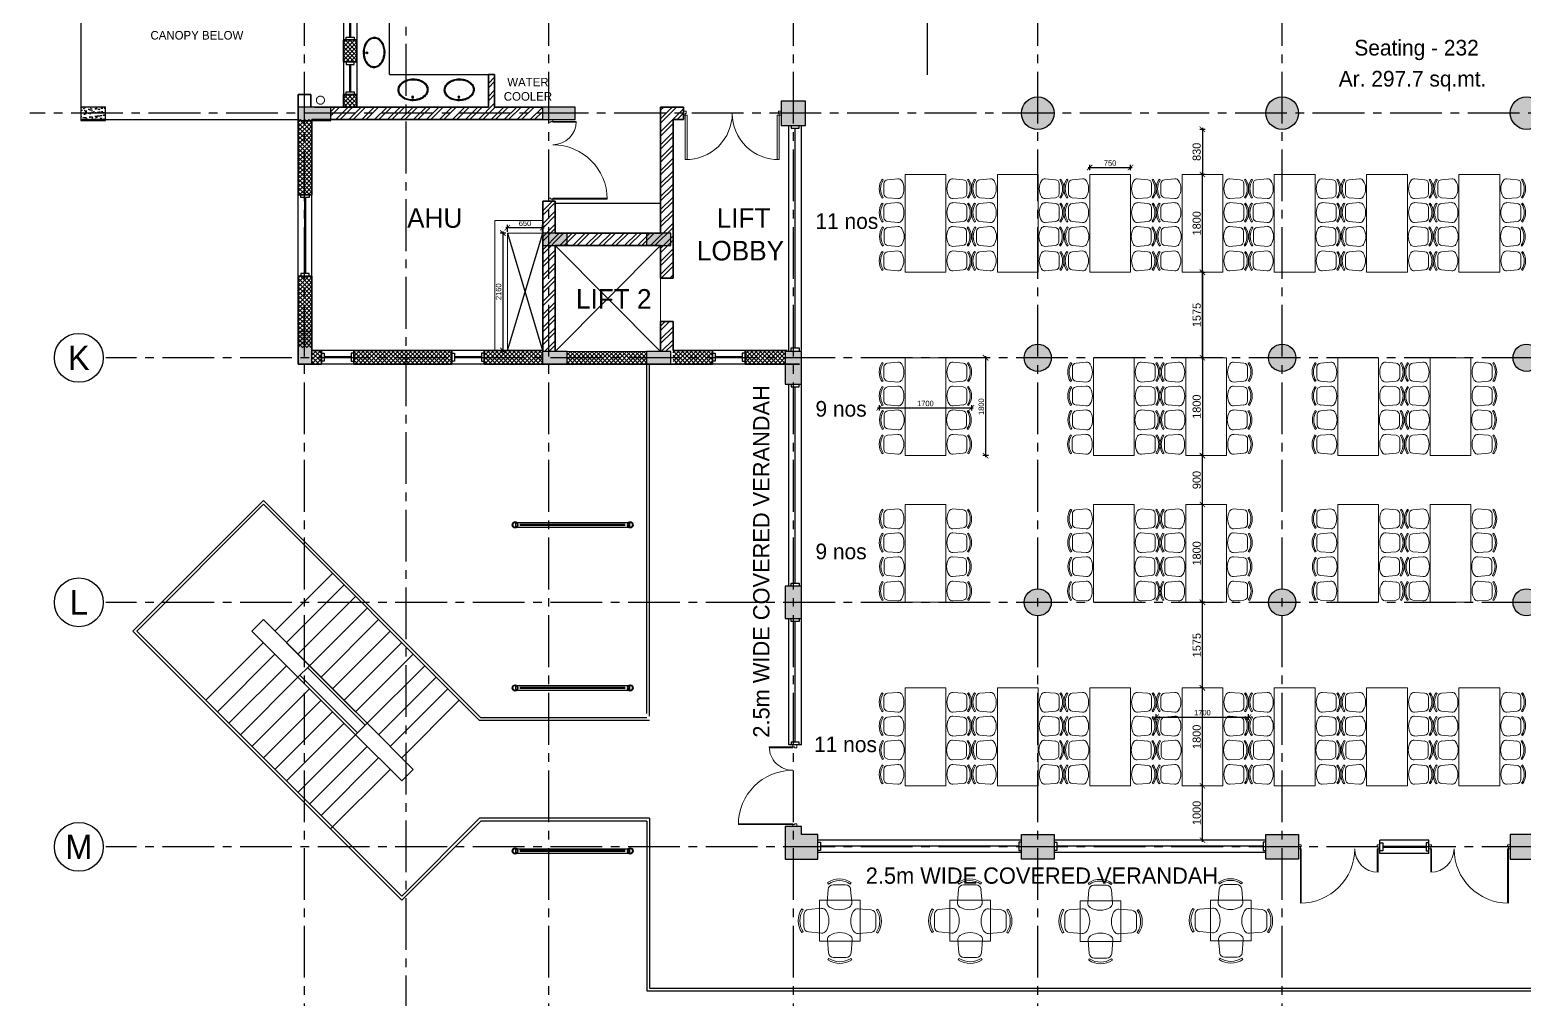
# Model space of a CAD drawing. Header units: millimetres. Extents: x -276609 to 1081398, y -453808 to 472098.
# Drawn here: x 785051 to 812562, y -83232 to -65396 of the extents above; entities that cross this region are included whole.
import ezdxf
from ezdxf.enums import TextEntityAlignment as Align

# ---------------------------------------------------------------- set-up
doc = ezdxf.new("R2010")
doc.units = ezdxf.units.MM
doc.header["$MEASUREMENT"] = 0
doc.linetypes.add('ACAD_ISO10W100', pattern=[18, 12, -3, 0, -3])
doc.linetypes.add('CENTER2', pattern=[28.575, 19.05, -3.175, 3.175, -3.175])
for name, color, linetype in [('A-Anno Tags', 6, 'Continuous'), ('A-Elevation', 4, 'Continuous'), ('A-Railing', 4, 'Continuous'), ('A-Sanitory', 181, 'Continuous'), ('A-Wall Patt', 8, 'Continuous'), ('A-Window', 4, 'Continuous'), ('Anno_Frames', 7, 'Continuous'), ('Anno_Labels', 7, 'Continuous'), ('AREA', 7, 'Continuous'), ('S-Conc Patt', 9, 'Continuous'), ('SHADING COLUMNS', 210, 'Continuous'), ('text', 252, 'Continuous')]:
    doc.layers.add(name, color=color, linetype=linetype)
doc.layers.add('A-Anno-Grid Lines', color=7, linetype='Continuous', true_color=0xbbc3bd)
for name, color, linetype, lineweight in [('A-Detail Lines', 241, 'Continuous', 25), ('A-DETL-LLIN', 3, 'Continuous', 9), ('A-Door', 4, 'Continuous', 9), ('A-Wall Sec', 1, 'Continuous', 20), ('A-WIN', 5, 'Continuous', 25), ('PLUMBING', 3, 'ACAD_ISO10W100', 18), ('S-Concrete', 40, 'Continuous', 25), ('SHADE SCREEN', 171, 'Continuous', 15), ('STAIR', 3, 'Continuous', 9)]:
    doc.layers.add(name, color=color, linetype=linetype, lineweight=lineweight)
doc.layers.add('I-Furniture', color=7, linetype='Continuous', lineweight=20, true_color=0xb35900)
doc.styles.get("Standard").update_dxf_attribs({"font": ''})
doc.styles.get('Standard').set_extended_font_data('Gill Sans MT')
doc.dimstyles.new('IIITD_WD_M @ 100', dxfattribs={"dimscale": 100, "dimtxt": 1, "dimasz": 1, "dimexe": 0.5, "dimexo": 0.25, "dimgap": 0.3, "dimtad": 1, "dimdec": 0, "dimrnd": 1, "dimzin": 0, "dimdsep": 46, "dimtxsty": 'Standard', "dimblk": 'ARCHTICK', "dimcen": 0.2, "dimdle": 0.3, "dimclrd": 256, "dimclre": 256, "dimclrt": 256, "dimadec": 0, "dimazin": 0, "dimtfac": 1, "dimtdec": 0, "dimtofl": 0, "dimtmove": 0, "dimatfit": 0, "dimfxl": 0.5, "dimfxlon": 1, "dimtolj": 1, "dimtzin": 0, "dimlwd": -1, "dimlwe": -1, "dimarcsym": 0})
pattern_1 = [(45, (318301.2, -148998), (-119.32427, 119.32427), []), (45, (318380.76, -148998), (-119.32427, 119.32427), [])]
pattern_2 = [(45, (318301.206, -148998), (-39.7747564, 39.7747564), []), (135, (318301.206, -148998), (-39.7747564, -39.7747564), [])]

# ---------------------------------------------------------------- blocks, each defined once
blk = doc.blocks.new('Round Bar - 3_-170-4 First Floor Lvl')
at = {"layer": 'A-WIN'}
for p, q in [((-1051, 38), (-1051, -38)), ((-1038, 38), (-1051, 38)), ((-1038, 38), (-1051, 38)), ((-1026, 38), (-1028, 38)), ((-1026, 38), (-1028, 38)), ((1026, 38), (-1026, 38)), ((1026, 38), (-1026, 38)), ((1027, 38), (1026, 38)), ((1027, 38), (1026, 38)), ((1057, 38), (1038, 38)), ((1057, 38), (1038, 38)), ((1057, -38), (1057, 38)), ((-1051, -38), (-1038, -38)), ((-1051, -38), (-1038, -38)), ((-1027, -38), (-1026, -38)), ((-1027, -38), (-1026, -38)), ((-1026, -38), (1026, -38)), ((-1026, -38), (1026, -38)), ((1026, -38), (1028, -38)), ((1026, -38), (1028, -38)), ((1038, -38), (1057, -38)), ((1038, -38), (1057, -38))]:
    blk.add_line(p, q, dxfattribs=at)
blk = doc.blocks.new('basin2')
for points in [[(278, -206, 0.12976), (261, -133, 0.106426), (201, -63, 0.084431), (116, -18, 0.073534), (7, 0, 0.073534), (-102, -14, 0.084431), (-188, -55, 0.106426), (-251, -122, 0.12976), (-272, -195, 0.12976), (-254, -269, 0.106426), (-194, -339, 0.084431), (-109, -383, 0.073534), (-1, -402, 0.073534), (108, -388, 0.084431), (195, -347, 0.106426), (258, -279, 0.12976)], [(263, -201, 0.119977), (247, -140, 0.106426), (192, -75, 0.084431), (111, -33, 0.073534), (7, -15, 0.073534), (-97, -28, 0.084431), (-180, -67, 0.106426), (-238, -130, 0.12976), (-257, -196, 0.009633), (-257, -201, 0.119977), (-240, -262, 0.106426), (-185, -327, 0.084431), (-104, -369, 0.073534), (0, -387, 0.073534), (104, -373, 0.084431), (187, -334, 0.106426), (245, -272, 0.12976), (263, -206, 0.009633)]]:
    blk.add_lwpolyline(points, format="xyb", close=True)
for radius in [17.8, 12.2]:
    blk.add_circle((-4, -64), radius)
blk = doc.blocks.new('Grid Head')
blk.add_circle((0, 0), 3)
at = {"layer": 'Anno_Labels'}
blk.add_attdef('GRID_NAME', text='', height=3, dxfattribs=at).set_placement((0, 0), align=Align.MIDDLE_CENTER)
blk = doc.blocks.new('grd din')
at = {"layer": 'A-Anno-Grid Lines', "linetype": 'CENTER2', "ltscale": 50}
for p, q in [((484314, 133526), (484314, 180371)), ((486784, 152996), (486784, 180371)), ((475314, 133526), (475314, 179267)), ((477184, 132609), (477184, 179317)), ((479814, 133526), (479814, 179267)), ((488814, 133526), (488814, 179267)), ((493314, 133526), (493314, 179267)), ((520545, 152289), (470258, 152289)), ((516514, 147789), (471659, 147789)), ((516514, 143289), (471659, 143289)), ((516514, 138789), (471659, 138789))]:
    blk.add_line(p, q, dxfattribs=at)
at = {"layer": 'Anno_Frames'}
ref = blk.add_blockref('Grid Head', (471159, 147789), dxfattribs=dict(at, xscale=150, yscale=150, zscale=150))
ref.add_attrib('GRID_NAME', 'K', dxfattribs={"layer": '0', "height": 450}).set_placement((471159, 147789), align=Align.MIDDLE_CENTER)
ref = blk.add_blockref('Grid Head', (471159, 143289), dxfattribs=dict(at, xscale=150, yscale=150, zscale=150))
ref.add_attrib('GRID_NAME', 'L', dxfattribs={"layer": '0', "height": 450}).set_placement((471159, 143289), align=Align.MIDDLE_CENTER)
ref = blk.add_blockref('Grid Head', (471159, 138789), dxfattribs=dict(at, xscale=150, yscale=150, zscale=150))
ref.add_attrib('GRID_NAME', 'M', dxfattribs={"layer": '0', "height": 450}).set_placement((471159, 138789), align=Align.MIDDLE_CENTER)
blk = doc.blocks.new('Big Door Garbage')
at = {"layer": 'A-Door', "color": 5, "lineweight": 18}
for p, q in [((-12550, 128778), (-12500, 128778)), ((-12550, 128703), (-12550, 128778)), ((-12500, 128778), (-12500, 128738)), ((-11100, 128778), (-11100, 128738)), ((-11050, 128778), (-11100, 128778)), ((-11050, 128703), (-11050, 128778)), ((-12550, 128703), (-12515, 128703)), ((-12515, 128738), (-12500, 128738)), ((-12515, 128703), (-12515, 128738)), ((-12515, 128703), (-12515, 128273)), ((-12499, 128703), (-12515, 128703)), ((-12499, 128703), (-12499, 128273)), ((-11101, 128703), (-11101, 127703)), ((-11101, 128703), (-11085, 128703)), ((-11085, 128738), (-11100, 128738)), ((-11085, 128703), (-11085, 128738)), ((-11050, 128703), (-11085, 128703)), ((-11085, 128703), (-11085, 127703))]:
    blk.add_line(p, q, dxfattribs=at)
at = {"layer": 'A-Door', "lineweight": 18}
for centre, radius, start, end in [((-12515, 128703), 430, 270, 0), ((-11085, 128703), 1000, 180, 270)]:
    blk.add_arc(centre, radius, start, end, dxfattribs=at)
blk = doc.blocks.new('w8')
at = {"layer": 'A-Window', "color": 2, "lineweight": 30}
blk.add_line((484324, 139289), (484324, 142939), dxfattribs=at)
at = {"layer": 'A-Window'}
for points in [[(484209, 139239), (484209, 142989)], [(484399, 142989), (484399, 142939), (484249, 142939), (484249, 142989)], [(484439, 139239), (484439, 142989)], [(484399, 139239), (484399, 139289), (484249, 139289), (484249, 139239)]]:
    blk.add_lwpolyline(points, dxfattribs=at)
blk = doc.blocks.new('w4')
at = {"layer": 'A-Window', "color": 2, "lineweight": 30}
blk.add_line((484324, 147974), (484324, 151774), dxfattribs=at)
at = {"layer": 'A-Window'}
for points in [[(484209, 147924), (484209, 151824)], [(484399, 151824), (484399, 151774), (484249, 151774), (484249, 151824)], [(484439, 147924), (484439, 151824)], [(484399, 147924), (484399, 147974), (484249, 147974), (484249, 147924)]]:
    blk.add_lwpolyline(points, dxfattribs=at)
blk = doc.blocks.new('dw1')
at = {"layer": 'A-Window'}
for p, q in [((495114, 138664), (495114, 138914)), ((496014, 138664), (496014, 138914))]:
    blk.add_line(p, q, dxfattribs=at)
at = {"layer": 'A-Window', "color": 2, "lineweight": 60}
blk.add_line((495964, 138789), (495164, 138789), dxfattribs=at)
at = {"layer": 'A-Window'}
for points in [[(496014, 138914), (495114, 138914)], [(495114, 138864), (495164, 138864), (495164, 138714), (495114, 138714)], [(496014, 138664), (495114, 138664)], [(496014, 138864), (495964, 138864), (495964, 138714), (496014, 138714)]]:
    blk.add_lwpolyline(points, dxfattribs=at)
at = {"layer": 'A-Detail Lines', "xscale": -1}
blk.add_blockref('Big Door Garbage', (482564, 10049), dxfattribs=at)
at = {"layer": 'A-Detail Lines'}
blk.add_blockref('Big Door Garbage', (508564, 10049), dxfattribs=at)
blk = doc.blocks.new('din d7')
at = {"layer": 'A-Door', "color": 5, "lineweight": 18}
for p, q in [((486934, 174520), (486934, 175332)), ((486969, 174518), (486969, 175332)), ((488629, 174518), (488629, 175332)), ((488664, 174518), (488664, 175332)), ((486899, 174518), (486934, 174518)), ((486899, 174518), (486899, 174443)), ((486899, 174443), (486949, 174443)), ((486934, 174518), (486934, 174483)), ((486969, 174518), (486934, 174518)), ((486934, 174483), (486949, 174483)), ((486949, 174443), (486949, 174483)), ((488629, 174518), (488664, 174518)), ((488664, 174483), (488649, 174483)), ((488649, 174443), (488649, 174483)), ((488699, 174443), (488649, 174443)), ((488664, 174518), (488664, 174483)), ((488699, 174518), (488664, 174518)), ((488699, 174518), (488699, 174443))]:
    blk.add_line(p, q, dxfattribs=at)
at = {"layer": 'A-Door', "lineweight": 18}
for centre, start, end in [((486950, 174483), 359.9841, 91.0727), ((488648, 174483), 88.9273, 180.0159)]:
    blk.add_arc(centre, 849, start, end, dxfattribs=at)
blk = doc.blocks.new('din v1')
at = {"layer": 'A-Window', "color": 2, "lineweight": 60}
blk.add_line((474051, 158052), (474051, 157552), dxfattribs=at)
at = {"layer": 'A-Window'}
for points in [[(473926, 158102), (473926, 157502)], [(473976, 158102), (473976, 158052), (474126, 158052), (474126, 158102)], [(474176, 158102), (474176, 157502)], [(473976, 157502), (473976, 157552), (474126, 157552), (474126, 157502)]]:
    blk.add_lwpolyline(points, dxfattribs=at)
blk = doc.blocks.new('din w3')
at = {"layer": 'A-Window', "color": 2, "lineweight": 60}
blk.add_line((477594, 164984), (477594, 166384), dxfattribs=at)
at = {"layer": 'A-Window'}
for points in [[(477469, 164934), (477469, 166434)], [(477669, 166434), (477669, 166384), (477519, 166384), (477519, 166434)], [(477719, 164934), (477719, 166434)], [(477669, 164934), (477669, 164984), (477519, 164984), (477519, 164934)]]:
    blk.add_lwpolyline(points, dxfattribs=at)
blk = doc.blocks.new('ergrthyjty')
at = {"layer": 'S-Conc Patt'}
for points in [[(480581, 82293), (480581, 81843), (481031, 81843), (481031, 82293)], [(485606, 82068, 1), (485006, 82068, 1)], [(490106, 82072, 1), (489506, 82072, 1)], [(494606, 82072, 1), (494006, 82072, 1)], [(471691, 82183), (471691, 81933), (472291, 81933), (472291, 82183)], [(476191, 82183), (476191, 81953), (476791, 81953), (476791, 82183)], [(476191, 79863), (476191, 79633), (476641, 79633), (476641, 79863)], [(478101, 79863), (478101, 79633), (478551, 79633), (478551, 79863)], [(471941, 78053), (471691, 78053), (471691, 77453), (471941, 77453)], [(476191, 77683), (476191, 77453), (476641, 77453), (476641, 77683)], [(478101, 77683), (478101, 77453), (478551, 77453), (478551, 77683)], [(480956, 77683), (480656, 77683), (480656, 77083), (480956, 77083)], [(485556, 77568, 1), (485056, 77568, 1)], [(490056, 77568, 1), (489556, 77568, 1)], [(494556, 77568, 1), (494056, 77568, 1)], [(480956, 73368), (480656, 73368), (480656, 72768), (480956, 72768)], [(485556, 73068, 1), (485056, 73068, 1)], [(490056, 73068, 1), (489556, 73068, 1)], [(494556, 73068, 1), (494056, 73068, 1)], [(480656, 68343), (481256, 68343), (481256, 68793), (480956, 68793), (480956, 68943), (480656, 68943)], [(485606, 68343), (485606, 68793), (485006, 68793), (485006, 68343)], [(490106, 68343), (490106, 68793), (489506, 68793), (489506, 68343)], [(494006, 68343), (494006, 68793), (494606, 68793), (494606, 68343)]]:
    blk.add_hatch(color=8, dxfattribs=at).paths.add_polyline_path(points)
h = blk.add_hatch(dxfattribs=at)
h.set_pattern_fill('AR-CONC', color=8, scale=20, style=0)
h.set_pattern_definition([(50, (-806698.31, 1146868.39), (143.4520365, -12.550427), [15, -165]), (355, (-806698.31, 1146868.39), (-27.750267, 150.438427), [12, -132]), (100.4514, (-806686.35, 1146867.34), (115.701876, 137.887908), [12.748038, -140.228422]), (46.1842, (-806698.3, 1146908.39), (213.44821, -33.103803), [22.5, -247.5]), (96.6356, (-806680.52, 1146905.63), (186.93254, 194.823574), [19.122058, -210.3426]), (351.1842, (-806698.3, 1146908.4), (186.93239, 194.82372), [18, -198]), (21, (-806678.31, 1146898.39), (119.3814104, -80.523778), [15, -165]), (326, (-806678.31, 1146898.39), (48.663066, 145.030009), [12, -132]), (71.4514, (-806668.36, 1146891.68), (168.044526, 64.506099), [12.748038, -140.228422]), (37.5, (-806698.31, 1146868.39), (2.431971, 66.5787708), [0, -130.4, 0, -134, 0, -132.5]), (7.5, (-806698.31, 1146868.39), (52.6139075, 78.8823424), [0, -76.4, 0, -127.4, 0, -50.5]), (327.5, (-806742.91, 1146868.39), (106.7644872, -4.5109743), [0, -50, 0, -156, 0, -207]), (317.5, (-806762.91, 1146868.39), (116.637234, 20.0209965), [0, -65, 0, -103.6, 0, -147])])
h.paths.add_polyline_path([(467691, 82183), (467691, 81933), (468141, 81933), (468141, 82183)])
at = {"layer": 'S-Concrete'}
for points in [[(480581, 82293), (480581, 81843), (481031, 81843), (481031, 82293)], [(467691, 82183), (467691, 81933), (468141, 81933), (468141, 82183)], [(471691, 82183), (471691, 81933), (472291, 81933), (472291, 82183)], [(476191, 82183), (476191, 81953), (476791, 81953), (476791, 82183)], [(476191, 79863), (476191, 79633), (476641, 79633), (476641, 79863)], [(478101, 79863), (478101, 79633), (478551, 79633), (478551, 79863)], [(471941, 78053), (471691, 78053), (471691, 77453), (471941, 77453)], [(476191, 77683), (476191, 77453), (476641, 77453), (476641, 77683)], [(478101, 77683), (478101, 77453), (478551, 77453), (478551, 77683)], [(480956, 77683), (480656, 77683), (480656, 77083), (480956, 77083)], [(480956, 73368), (480656, 73368), (480656, 72768), (480956, 72768)], [(481256, 68793), (480956, 68793), (480956, 68943), (480656, 68943), (480656, 68343), (481256, 68343)], [(485606, 68793), (485606, 68343), (485006, 68343), (485006, 68793)], [(490106, 68793), (490106, 68343), (489506, 68343), (489506, 68793)], [(494006, 68793), (494006, 68343), (494606, 68343), (494606, 68793)]]:
    blk.add_lwpolyline(points, close=True, dxfattribs=at)
for centre, radius in [((485306, 82068), 300), ((489806, 82072), 300), ((494306, 82072), 300), ((485306, 77568), 250), ((489806, 77568), 250), ((494306, 77568), 250), ((485306, 73068), 250), ((489806, 73068), 250), ((494306, 73068), 250)]:
    blk.add_circle(centre, radius, dxfattribs=at)
blk = doc.blocks.new('din w1')
at = {"layer": 'A-Window', "color": 2, "lineweight": 60}
blk.add_line((476279, 163779), (476779, 163779), dxfattribs=at)
at = {"layer": 'A-Window'}
for points in [[(476229, 163904), (476829, 163904)], [(476229, 163704), (476279, 163704), (476279, 163854), (476229, 163854)], [(476829, 163704), (476779, 163704), (476779, 163854), (476829, 163854)], [(476229, 163654), (476829, 163654)]]:
    blk.add_lwpolyline(points, dxfattribs=at)
blk = doc.blocks.new('yhtyjuyk')
at = {"layer": 'A-Window', "color": 2, "lineweight": 30}
blk.add_line((480841, 77753), (480841, 81793), dxfattribs=at)
at = {"layer": 'A-Window'}
for points in [[(480726, 77703), (480726, 81843)], [(480766, 81843), (480766, 81793), (480916, 81793), (480916, 81843)], [(480956, 77703), (480956, 81843)], [(480766, 77703), (480766, 77753), (480916, 77753), (480916, 77703)]]:
    blk.add_lwpolyline(points, dxfattribs=at)
blk = doc.blocks.new('Pipe-Column - Pipe3-1_2STD-48-2 GL')
at = {"layer": 'S-Concrete', "lineweight": 35}
for radius, start, end in [(50.8, 0, 180), (50.8, 180, 360), (45.1, 360, 180), (45.1, 180, 360)]:
    blk.add_arc((0, 0), radius, start, end, dxfattribs=at)
blk = doc.blocks.new('TRGHT4')
at = {"layer": 'SHADING COLUMNS', "rotation": 135.0000000004137}
for p in [(397060, -137137), (399181, -137137), (397060, -140137), (399181, -140137), (397060, -143137), (399181, -143137)]:
    blk.add_blockref('Pipe-Column - Pipe3-1_2STD-48-2 GL', p, dxfattribs=at)
blk = doc.blocks.new('A$C276F41A0')
at = {"layer": 'A-Window', "color": 2, "lineweight": 30}
blk.add_line((-115, -3665), (-115, -50), dxfattribs=at)
at = {"layer": 'A-Window'}
for points in [[(-230, -3715), (-230, 0)], [(-190, 0), (-190, -50), (-40, -50), (-40, 0)], [(0, -3715), (0, 0)], [(-190, -3715), (-190, -3665), (-40, -3665), (-40, -3715)]]:
    blk.add_lwpolyline(points, dxfattribs=at)
blk = doc.blocks.new('_ArchTick')
at = {"color": 0, "linetype": 'ByBlock', "const_width": 0.15}
blk.add_lwpolyline([(-0.5, -0.5), (0.5, 0.5)], dxfattribs=at)
blk = doc.blocks.new('*D524')
at = {"layer": 'text', "transparency": 16777216}
for p, q in [((794522, -69036), (793812, -69036)), ((793842, -69110), (793842, -68986)), ((794492, -69110), (794492, -68986))]:
    blk.add_line(p, q, dxfattribs=at)
at = {"layer": 'text', "transparency": 16777216, "xscale": 100, "yscale": 100, "zscale": 100, "rotation": 180}
blk.add_blockref('_ArchTick', (793842, -69036), dxfattribs=at)
at = {"layer": 'text', "transparency": 16777216, "xscale": 100, "yscale": 100, "zscale": 100}
blk.add_blockref('_ArchTick', (794492, -69036), dxfattribs=at)
at = {"layer": 'text', "transparency": 16777216, "insert": (794167, -68956), "char_height": 100, "attachment_point": 5}
blk.add_mtext('\\A1;650', dxfattribs=at)
blk = doc.blocks.new('*D525')
at = {"layer": 'text', "transparency": 16777216}
for p, q in [((793817, -69135), (793711, -69135)), ((793761, -69105), (793761, -71325)), ((793817, -71295), (793711, -71295))]:
    blk.add_line(p, q, dxfattribs=at)
at = {"layer": 'text', "transparency": 16777216, "xscale": 100, "yscale": 100, "zscale": 100}
for p, rotation in [((793761, -69135), 90), ((793761, -71295), 270)]:
    blk.add_blockref('_ArchTick', p, dxfattribs=dict(at, rotation=rotation))
at = {"layer": 'text', "transparency": 16777216, "insert": (793681, -70215), "char_height": 100, "attachment_point": 5, "rotation": 90}
blk.add_mtext('\\A1;2160', dxfattribs=at)
blk = doc.blocks.new('chair1')
at = {"layer": 'I-Furniture'}
for p, q in [((-320, 228), (-84, 207)), ((1, 115), (1, -115)), ((16, 201), (42, 219)), ((-320, -228), (-84, -207)), ((16, -201), (42, -219))]:
    blk.add_line(p, q, dxfattribs=at)
for centre, radius, start, end in [((-108, 0), 351, 148.407, 211.593), ((-328, 135), 92.9, 85.0303, 148.407), ((-92, 115), 92.9, 0, 85.0303), ((-278, 0), 356, 325.6197, 34.3803), ((-278, 0), 387, 325.6197, 34.3803), ((-328, -135), 92.9, 211.593, 274.9697), ((-92, -115), 92.9, 274.9697, 0)]:
    blk.add_arc(centre, radius, start, end, dxfattribs=at)
blk = doc.blocks.new('wegegt')
at = {"layer": 'I-Furniture'}
blk.add_lwpolyline([(489413, 140432), (490163, 140432), (490163, 141182), (489413, 141182)], close=True, dxfattribs=at)
for p, rotation in [((489780, 141466), 90), ((489129, 140807), 180)]:
    blk.add_blockref('chair1', p, dxfattribs=dict(at, rotation=rotation))
at = {"layer": 'I-Furniture', "xscale": -1}
for p, rotation in [((490447, 140799), 180), ((489788, 140129), 90)]:
    blk.add_blockref('chair1', p, dxfattribs=dict(at, rotation=rotation))
blk = doc.blocks.new('bench')
at = {"layer": 'I-Furniture'}
blk.add_lwpolyline([(808781, -110913), (808031, -110913), (808031, -109113), (808781, -109113)], close=True, dxfattribs=at)
at = {"layer": 'I-Furniture', "yscale": 0.8, "zscale": 0.8, "rotation": 180}
for p, xscale in [((807644, -109377), 0.8), ((809169, -109377), -0.8), ((807644, -109816), 0.8), ((809169, -109816), -0.8)]:
    blk.add_blockref('chair1', p, dxfattribs=dict(at, xscale=xscale))
at = {"layer": 'I-Furniture', "yscale": 0.8, "zscale": 0.8}
for p, xscale in [((807649, -110256), -0.8), ((809163, -110256), 0.8), ((807643, -110705), -0.8), ((809170, -110705), 0.8)]:
    blk.add_blockref('chair1', p, dxfattribs=dict(at, xscale=xscale))
blk = doc.blocks.new('*D530')
at = {"layer": 'A-Detail Lines', "transparency": 16777216}
for p, q in [((806639, -79305), (806589, -79305)), ((806639, -80335), (806639, -79275)), ((806639, -80305), (806589, -80305))]:
    blk.add_line(p, q, dxfattribs=at)
at = {"layer": 'A-Detail Lines', "transparency": 16777216, "xscale": 100, "yscale": 100, "zscale": 100}
for p, rotation in [((806639, -79305), 90), ((806639, -80305), 270)]:
    blk.add_blockref('_ArchTick', p, dxfattribs=dict(at, rotation=rotation))
at = {"layer": 'A-Detail Lines', "transparency": 16777216, "insert": (806534, -79805), "char_height": 150, "attachment_point": 5, "rotation": 90}
blk.add_mtext('\\A1;1000', dxfattribs=at)
blk = doc.blocks.new('*D531')
at = {"layer": 'A-Detail Lines', "transparency": 16777216}
for p, q in [((806639, -77505), (806589, -77505)), ((806639, -79335), (806639, -77475)), ((806639, -79305), (806589, -79305))]:
    blk.add_line(p, q, dxfattribs=at)
at = {"layer": 'A-Detail Lines', "transparency": 16777216, "xscale": 100, "yscale": 100, "zscale": 100}
for p, rotation in [((806639, -77505), 90), ((806639, -79305), 270)]:
    blk.add_blockref('_ArchTick', p, dxfattribs=dict(at, rotation=rotation))
at = {"layer": 'A-Detail Lines', "transparency": 16777216, "insert": (806534, -78405), "char_height": 150, "attachment_point": 5, "rotation": 90}
blk.add_mtext('\\A1;1800', dxfattribs=at)
blk = doc.blocks.new('*D532')
at = {"layer": 'A-Detail Lines', "transparency": 16777216}
for p, q in [((806639, -77535), (806639, -75900)), ((806683, -75930), (806589, -75930)), ((806639, -77505), (806589, -77505))]:
    blk.add_line(p, q, dxfattribs=at)
at = {"layer": 'A-Detail Lines', "transparency": 16777216, "xscale": 100, "yscale": 100, "zscale": 100}
for p, rotation in [((806639, -75930), 90), ((806639, -77505), 270)]:
    blk.add_blockref('_ArchTick', p, dxfattribs=dict(at, rotation=rotation))
at = {"layer": 'A-Detail Lines', "transparency": 16777216, "insert": (806534, -76718), "char_height": 150, "attachment_point": 5, "rotation": 90}
blk.add_mtext('\\A1;1575', dxfattribs=at)
blk = doc.blocks.new('*D533')
at = {"layer": 'A-Detail Lines', "transparency": 16777216}
for p, q in [((806639, -74130), (806589, -74130)), ((806639, -75960), (806639, -74100)), ((806683, -75930), (806589, -75930))]:
    blk.add_line(p, q, dxfattribs=at)
at = {"layer": 'A-Detail Lines', "transparency": 16777216, "xscale": 100, "yscale": 100, "zscale": 100}
for p, rotation in [((806639, -74130), 90), ((806639, -75930), 270)]:
    blk.add_blockref('_ArchTick', p, dxfattribs=dict(at, rotation=rotation))
at = {"layer": 'A-Detail Lines', "transparency": 16777216, "insert": (806534, -75030), "char_height": 150, "attachment_point": 5, "rotation": 90}
blk.add_mtext('\\A1;1800', dxfattribs=at)
blk = doc.blocks.new('*D534')
at = {"layer": 'A-Detail Lines', "transparency": 16777216}
for p, q in [((806639, -73230), (806589, -73230)), ((806639, -74160), (806639, -73200)), ((806639, -74130), (806589, -74130))]:
    blk.add_line(p, q, dxfattribs=at)
at = {"layer": 'A-Detail Lines', "transparency": 16777216, "xscale": 100, "yscale": 100, "zscale": 100}
for p, rotation in [((806639, -73230), 90), ((806639, -74130), 270)]:
    blk.add_blockref('_ArchTick', p, dxfattribs=dict(at, rotation=rotation))
at = {"layer": 'A-Detail Lines', "transparency": 16777216, "insert": (806534, -73680), "char_height": 150, "attachment_point": 5, "rotation": 90}
blk.add_mtext('\\A1;900', dxfattribs=at)
blk = doc.blocks.new('*D535')
at = {"layer": 'A-Detail Lines', "transparency": 16777216}
for p, q in [((806639, -69855), (806589, -69855)), ((806639, -69825), (806639, -71460)), ((806683, -71430), (806589, -71430))]:
    blk.add_line(p, q, dxfattribs=at)
at = {"layer": 'A-Detail Lines', "transparency": 16777216, "xscale": 100, "yscale": 100, "zscale": 100}
for p, rotation in [((806639, -69855), 90), ((806639, -71430), 270)]:
    blk.add_blockref('_ArchTick', p, dxfattribs=dict(at, rotation=rotation))
at = {"layer": 'A-Detail Lines', "transparency": 16777216, "insert": (806534, -70643), "char_height": 150, "attachment_point": 5, "rotation": 90}
blk.add_mtext('\\A1;1575', dxfattribs=at)
blk = doc.blocks.new('*D536')
at = {"layer": 'A-Detail Lines', "transparency": 16777216}
for p, q in [((806639, -71460), (806639, -69825)), ((806639, -69855), (806689, -69855)), ((806683, -71430), (806589, -71430))]:
    blk.add_line(p, q, dxfattribs=at)
at = {"layer": 'A-Detail Lines', "transparency": 16777216, "xscale": 100, "yscale": 100, "zscale": 100}
for p, rotation in [((806639, -69855), 90), ((806639, -71430), 270)]:
    blk.add_blockref('_ArchTick', p, dxfattribs=dict(at, rotation=rotation))
at = {"layer": 'A-Detail Lines', "transparency": 16777216, "insert": (806534, -70643), "char_height": 150, "attachment_point": 5, "rotation": 90}
blk.add_mtext('\\A1;1575', dxfattribs=at)
blk = doc.blocks.new('*D537')
at = {"layer": 'A-Detail Lines', "transparency": 16777216}
for p, q in [((806639, -68055), (806589, -68055)), ((806639, -69885), (806639, -68025)), ((806639, -69855), (806689, -69855))]:
    blk.add_line(p, q, dxfattribs=at)
at = {"layer": 'A-Detail Lines', "transparency": 16777216, "xscale": 100, "yscale": 100, "zscale": 100}
for p, rotation in [((806639, -68055), 90), ((806639, -69855), 270)]:
    blk.add_blockref('_ArchTick', p, dxfattribs=dict(at, rotation=rotation))
at = {"layer": 'A-Detail Lines', "transparency": 16777216, "insert": (806534, -68955), "char_height": 150, "attachment_point": 5, "rotation": 90}
blk.add_mtext('\\A1;1800', dxfattribs=at)
blk = doc.blocks.new('*D538')
at = {"layer": 'A-Detail Lines', "transparency": 16777216}
for p, q in [((806689, -67226), (806589, -67226)), ((806639, -67196), (806639, -68085)), ((806689, -68055), (806589, -68055))]:
    blk.add_line(p, q, dxfattribs=at)
at = {"layer": 'A-Detail Lines', "transparency": 16777216, "xscale": 100, "yscale": 100, "zscale": 100}
for p, rotation in [((806639, -67226), 90), ((806639, -68055), 270)]:
    blk.add_blockref('_ArchTick', p, dxfattribs=dict(at, rotation=rotation))
at = {"layer": 'A-Detail Lines', "transparency": 16777216, "insert": (806534, -67640), "char_height": 150, "attachment_point": 5, "rotation": 90}
blk.add_mtext('\\A1;830', dxfattribs=at)
blk = doc.blocks.new('*D539')
at = {"layer": 'A-Detail Lines', "transparency": 16777216}
for p, q in [((806658, -71430), (806589, -71430)), ((806639, -71400), (806639, -73260)), ((806658, -73230), (806589, -73230))]:
    blk.add_line(p, q, dxfattribs=at)
at = {"layer": 'A-Detail Lines', "transparency": 16777216, "xscale": 100, "yscale": 100, "zscale": 100}
for p, rotation in [((806639, -71430), 90), ((806639, -73230), 270)]:
    blk.add_blockref('_ArchTick', p, dxfattribs=dict(at, rotation=rotation))
at = {"layer": 'A-Detail Lines', "transparency": 16777216, "insert": (806534, -72330), "char_height": 150, "attachment_point": 5, "rotation": 90}
blk.add_mtext('\\A1;1800', dxfattribs=at)
blk = doc.blocks.new('*D540')
at = {"layer": 'A-Detail Lines', "transparency": 16777216}
for p, q in [((805759, -78041), (807519, -78041)), ((805789, -78091), (805789, -77991)), ((807489, -78091), (807489, -77991))]:
    blk.add_line(p, q, dxfattribs=at)
at = {"layer": 'A-Detail Lines', "transparency": 16777216, "xscale": 100, "yscale": 100, "zscale": 100, "rotation": 180}
blk.add_blockref('_ArchTick', (805789, -78041), dxfattribs=at)
at = {"layer": 'A-Detail Lines', "transparency": 16777216, "xscale": 100, "yscale": 100, "zscale": 100}
blk.add_blockref('_ArchTick', (807489, -78041), dxfattribs=at)
at = {"layer": 'A-Detail Lines', "transparency": 16777216, "insert": (806639, -77961), "char_height": 100, "attachment_point": 5}
blk.add_mtext('\\A1;1700', dxfattribs=at)
blk = doc.blocks.new('*D541')
at = {"layer": 'A-Detail Lines', "transparency": 16777216}
for p, q in [((800659, -72351), (802419, -72351)), ((800689, -72301), (800689, -72401)), ((802389, -72301), (802389, -72401))]:
    blk.add_line(p, q, dxfattribs=at)
at = {"layer": 'A-Detail Lines', "transparency": 16777216, "xscale": 100, "yscale": 100, "zscale": 100, "rotation": 180}
blk.add_blockref('_ArchTick', (800689, -72351), dxfattribs=at)
at = {"layer": 'A-Detail Lines', "transparency": 16777216, "xscale": 100, "yscale": 100, "zscale": 100}
blk.add_blockref('_ArchTick', (802389, -72351), dxfattribs=at)
at = {"layer": 'A-Detail Lines', "transparency": 16777216, "insert": (801539, -72271), "char_height": 100, "attachment_point": 5}
blk.add_mtext('\\A1;1700', dxfattribs=at)
blk = doc.blocks.new('*D542')
at = {"layer": 'A-Detail Lines', "transparency": 16777216}
for p, q in [((802698, -71430), (802598, -71430)), ((802648, -71400), (802648, -73260)), ((802698, -73230), (802598, -73230))]:
    blk.add_line(p, q, dxfattribs=at)
at = {"layer": 'A-Detail Lines', "transparency": 16777216, "xscale": 100, "yscale": 100, "zscale": 100}
for p, rotation in [((802648, -71430), 90), ((802648, -73230), 270)]:
    blk.add_blockref('_ArchTick', p, dxfattribs=dict(at, rotation=rotation))
at = {"layer": 'A-Detail Lines', "transparency": 16777216, "insert": (802568, -72330), "char_height": 100, "attachment_point": 5, "rotation": 90}
blk.add_mtext('\\A1;1800', dxfattribs=at)
blk = doc.blocks.new('*D543')
at = {"layer": 'A-Detail Lines', "transparency": 16777216}
for p, q in [((804534, -67928), (805344, -67928)), ((804564, -67978), (804564, -67878)), ((805314, -67978), (805314, -67878))]:
    blk.add_line(p, q, dxfattribs=at)
at = {"layer": 'A-Detail Lines', "transparency": 16777216, "xscale": 100, "yscale": 100, "zscale": 100, "rotation": 180}
blk.add_blockref('_ArchTick', (804564, -67928), dxfattribs=at)
at = {"layer": 'A-Detail Lines', "transparency": 16777216, "xscale": 100, "yscale": 100, "zscale": 100}
blk.add_blockref('_ArchTick', (805314, -67928), dxfattribs=at)
at = {"layer": 'A-Detail Lines', "transparency": 16777216, "insert": (804939, -67848), "char_height": 100, "attachment_point": 5}
blk.add_mtext('\\A1;750', dxfattribs=at)

msp = doc.modelspace()

# ---------------------------------------------------------------- hatches: boundary and pattern name
at = {"layer": 'A-Wall Patt'}
h = msp.add_hatch(dxfattribs=at)
h.set_pattern_fill('ANSI37', color=256, scale=450, style=0)
h.set_pattern_definition(pattern_2)
h.paths.add_polyline_path([(791072.4, -65580.3), (790822.4, -65580.3), (790822.4, -65985.3), (791072.4, -65985.3)])
h = msp.add_hatch(dxfattribs=at)
h.set_pattern_fill('ANSI32', color=256, scale=450, angle=360, style=0)
h.set_pattern_definition(pattern_1)
h.paths.add_polyline_path([(794492.4, -66815.3), (793607.4, -66815.3), (793607.4, -66215.3), (793492.4, -66215.3), (793492.4, -66815.3), (790592.4, -66815.3), (790592.4, -67045.3), (794492.4, -67045.3)])
h = msp.add_hatch(dxfattribs=at)
h.set_pattern_fill('ANSI37', color=256, scale=450, style=0)
h.set_pattern_definition(pattern_2)
h.paths.add_polyline_path([(791072.4, -66585.3), (790822.4, -66585.3), (790822.4, -66815.3), (791072.4, -66815.3)])
h = msp.add_hatch(dxfattribs=at)
h.set_pattern_fill('ANSI32', color=256, scale=450, angle=360, style=0)
h.set_pattern_definition(pattern_1)
h.paths.add_polyline_path([(794722.4, -69365.3), (794492.4, -69365.3), (794492.4, -71315.3), (794722.4, -71315.3)])
h.paths.add_polyline_path([(796892.4, -70765.3), (796662.4, -70765.3), (796662.4, -71315.3), (796852.4, -71315.3), (796892.4, -71295.3)])
h.paths.add_polyline_path([(796892.4, -67045.3), (797082.4, -67045.3), (797082.4, -66815.3), (796662.4, -66815.3), (796662.4, -69135.3), (794722.4, -69135.3), (794722.4, -68545.3), (794492.4, -68545.3), (794492.4, -69365.3), (794722.4, -69365.3), (796662.4, -69365.3), (796662.4, -69965.3), (796892.4, -69965.3)])
h = msp.add_hatch(dxfattribs=at)
h.set_pattern_fill('ANSI37', color=256, scale=450, style=0)
h.set_pattern_definition(pattern_2)
h.paths.add_polyline_path([(790242.4, -67045.3), (789992.4, -67045.3), (789992.4, -68430.3), (790242.4, -68430.3)])
h = msp.add_hatch(dxfattribs=at)
h.set_pattern_fill('ANSI37', color=256, scale=450, style=0)
h.set_pattern_definition(pattern_2)
h.paths.add_polyline_path([(790242.4, -69930.3), (789992.4, -69930.3), (789992.4, -71245.3), (790242.4, -71245.3)])
h = msp.add_hatch(dxfattribs=at)
h.set_pattern_fill('ANSI37', color=256, scale=450, style=0)
h.set_pattern_definition(pattern_2)
h.paths.add_polyline_path([(790418.2, -71545.3), (790418.2, -71295.3), (790242.4, -71295.3), (790242.4, -71545.3)])
h = msp.add_hatch(dxfattribs=at)
h.set_pattern_fill('ANSI37', color=256, scale=450, style=0)
h.set_pattern_definition(pattern_2)
h.paths.add_polyline_path([(791018.2, -71295.3), (791018.2, -71545.3), (792818.2, -71545.3), (792818.2, -71295.3)])
h = msp.add_hatch(dxfattribs=at)
h.set_pattern_fill('ANSI37', color=256, scale=450, style=0)
h.set_pattern_definition(pattern_2)
h.paths.add_polyline_path([(794492.4, -71295.3), (793418.2, -71295.3), (793418.2, -71545.3), (794492.4, -71545.3)])
h = msp.add_hatch(dxfattribs=at)
h.set_pattern_fill('ANSI37', color=256, scale=450, style=0)
h.set_pattern_definition(pattern_2)
h.paths.add_polyline_path([(796402.4, -71315.3), (794942.4, -71315.3), (794942.4, -71545.3), (796402.4, -71545.3)])
h = msp.add_hatch(dxfattribs=at)
h.set_pattern_fill('ANSI37', color=256, scale=450, style=0)
h.set_pattern_definition(pattern_2)
h.paths.add_polyline_path([(797618.2, -71295.3), (796892.4, -71295.3), (796892.4, -71315.3), (796892.4, -71545.3), (797618.2, -71545.3)])
h = msp.add_hatch(dxfattribs=at)
h.set_pattern_fill('ANSI37', color=256, scale=450, style=0)
h.set_pattern_definition(pattern_2)
h.paths.add_polyline_path([(798957.4, -71295.3), (798218.2, -71295.3), (798218.2, -71545.3), (798957.4, -71545.3)])

# ---------------------------------------------------------------- linework, layer by layer
at = {"layer": 'A-Anno Tags'}
msp.add_line((794722.4, -68545.3), (794722.4, -68585.3), dxfattribs=at)
at = {"layer": 'A-Detail Lines'}
for p, q in [((794722.4, -68585.3), (796662.4, -68585.3)), ((796662.4, -71315.3), (794722.4, -69365.3)), ((794722.4, -71315.3), (796662.4, -69365.3))]:
    msp.add_line(p, q, dxfattribs=at)
at = {"layer": 'A-DETL-LLIN'}
msp.add_line((796662.4, -69965.3), (796662.4, -70765.3), dxfattribs=at)
at = {"layer": 'A-Elevation'}
for q in [(791672.4, -63745.3), (793492.4, -66215.3)]:
    msp.add_line((791672.4, -66215.3), q, dxfattribs=at)
at = {"layer": 'A-Railing'}
for p, q in [((796407.4, -77977.9), (796407.4, -71545.3)), ((796457.4, -78027.9), (796457.4, -71545.3)), ((789351.2, -74055.6), (786947, -76459.7)), ((789351.2, -74126.3), (787017.7, -76459.7)), ((789351.2, -74055.6), (793350.9, -78055.3)), ((789351.2, -74126.3), (793330.2, -78105.3)), ((786947, -76459.7), (791896.7, -81409.5)), ((787017.7, -76459.7), (791896.7, -81338.8)), ((791260.3, -78156.8), (789527.9, -76424.4)), ((790022.9, -77272.9), (791083.6, -78333.6)), ((791225, -78192.1), (790164.3, -77131.5)), ((790199.7, -77096.1), (791048.2, -77944.7)), ((789987.6, -77308.3), (791048.2, -78368.9)), ((796457.4, -78105.3), (793330.2, -78105.3)), ((796407.4, -78055.3), (793350.9, -78055.3)), ((793330.2, -79905.3), (791896.7, -81338.8)), ((793350.9, -79955.3), (791896.7, -81409.5)), ((796457.4, -79905.3), (793330.2, -79905.3)), ((796407.4, -79955.3), (793350.9, -79955.3)), ((796407.4, -79955.3), (796407.4, -83080.3)), ((796457.4, -79905.3), (796457.4, -83030.3)), ((796407.4, -83080.3), (824257.4, -83080.3)), ((796457.4, -83030.3), (824207.4, -83030.3))]:
    msp.add_line(p, q, dxfattribs=at)
at = {"layer": 'A-Wall Patt'}
msp.add_lwpolyline([(789992.4, -63515.3), (785992.4, -63515.3), (785992.4, -67044.4), (789992.4, -67044.4)], dxfattribs=at)
at = {"layer": 'A-Wall Sec', "lineweight": 35}
for p, q in [((790822.4, -65580.3), (790822.4, -65985.3)), ((791072.4, -65580.3), (790822.4, -65580.3)), ((791072.4, -65985.3), (791072.4, -65580.3)), ((790822.4, -65985.3), (791072.4, -65985.3)), ((793607.4, -66215.3), (793492.4, -66215.3)), ((793492.4, -66215.3), (793492.4, -66815.3)), ((793607.4, -66215.3), (793607.4, -66815.3)), ((789992.4, -68430.3), (789992.4, -66585.3)), ((789992.4, -66585.3), (790222.4, -66585.3)), ((790222.4, -66585.3), (790222.4, -66815.3)), ((793492.4, -66815.3), (790292.4, -66815.3)), ((790822.4, -66585.3), (790822.4, -66815.3)), ((791072.4, -66585.3), (790822.4, -66585.3)), ((791072.4, -66815.3), (791072.4, -66585.3)), ((794492.4, -66815.3), (793607.4, -66815.3)), ((796662.4, -66815.3), (796662.4, -69135.3)), ((797082.4, -66815.3), (796662.4, -66815.3)), ((797082.4, -67045.3), (797082.4, -66815.3)), ((790242.4, -68430.3), (790242.4, -67045.3)), ((790242.4, -67045.3), (794492.4, -67045.3)), ((796892.4, -69965.3), (796892.4, -67045.3)), ((796892.4, -67045.3), (797082.4, -67045.3)), ((789992.4, -68430.3), (790242.4, -68430.3)), ((794492.4, -68545.3), (794722.4, -68545.3)), ((794492.4, -68545.3), (794492.4, -71315.3)), ((794722.4, -69135.3), (794722.4, -68545.3)), ((794722.4, -69135.3), (796662.4, -69135.3)), ((794722.4, -69365.3), (794722.4, -71315.3)), ((794722.4, -69365.3), (796662.4, -69365.3)), ((796662.4, -69365.3), (796662.4, -69965.3)), ((789992.4, -69930.3), (789992.4, -71545.3)), ((790242.4, -69930.3), (789992.4, -69930.3)), ((790242.4, -71315.3), (790242.4, -69930.3)), ((796662.4, -69965.3), (796892.4, -69965.3)), ((796662.4, -70765.3), (796662.4, -71315.3)), ((796892.4, -70765.3), (796662.4, -70765.3)), ((796892.4, -71295.3), (796892.4, -70765.3)), ((790418.2, -71295.3), (790242.4, -71295.3)), ((790418.2, -71545.3), (790418.2, -71295.3)), ((792818.2, -71295.3), (791018.2, -71295.3)), ((791018.2, -71295.3), (791018.2, -71545.3)), ((792818.2, -71545.3), (792818.2, -71295.3)), ((794492.4, -71295.3), (793418.2, -71295.3)), ((793418.2, -71295.3), (793418.2, -71545.3)), ((797618.2, -71295.3), (796892.4, -71295.3)), ((797618.2, -71545.3), (797618.2, -71295.3)), ((798992.4, -71295.3), (798218.2, -71295.3)), ((798218.2, -71295.3), (798218.2, -71545.3)), ((789992.4, -71545.3), (790418.2, -71545.3)), ((791018.2, -71545.3), (792818.2, -71545.3)), ((793418.2, -71545.3), (797618.2, -71545.3)), ((798218.2, -71545.3), (799222.4, -71545.3))]:
    msp.add_line(p, q, dxfattribs=at)
at = {"layer": 'A-Wall Sec'}
for p, q in [((793612.4, -71295.3), (793612.4, -68905.3)), ((793612.4, -68905.3), (794492.4, -68905.3)), ((793842.4, -71295.3), (793842.4, -69135.3)), ((793842.4, -69135.3), (794492.4, -69135.3)), ((794722.4, -71315.3), (796662.4, -71315.3))]:
    msp.add_line(p, q, dxfattribs=at)
at = {"layer": 'A-Window', "color": 2, "lineweight": 30}
msp.add_line((799142.4, -78505.3), (799142.4, -76280.3), dxfattribs=at)
at = {"layer": 'A-Window'}
for points in [[(799257.4, -78555.3), (799027.4, -78555.3), (799027.4, -76230.3)], [(799217.4, -76230.3), (799217.4, -76280.3), (799067.4, -76280.3), (799067.4, -76230.3)], [(799257.4, -78555.3), (799257.4, -76230.3)], [(799217.4, -78555.3), (799217.4, -78505.3), (799067.4, -78505.3), (799067.4, -78555.3)]]:
    msp.add_lwpolyline(points, dxfattribs=at)
at = {"layer": 'PLUMBING'}
msp.add_circle((790401, -66689.4), 75, dxfattribs=at)
at = {"layer": 'S-Concrete'}
for p, q in [((789139, -76459.7), (789351.2, -76247.6)), ((789987.6, -77308.3), (789139, -76459.7)), ((790199.7, -77096.1), (789351.2, -76247.6)), ((789987.6, -77308.3), (790199.7, -77096.1)), ((791048.2, -78368.9), (791260.3, -78156.8)), ((791896.7, -79217.4), (791048.2, -78368.9)), ((792108.9, -79005.3), (791260.3, -78156.8)), ((791896.7, -79217.4), (792108.9, -79005.3))]:
    msp.add_line(p, q, dxfattribs=at)
at = {"layer": 'SHADE SCREEN', "lineweight": 35}
for p, q in [((796014.1, -74497.7), (794071.3, -74497.7)), ((794071.3, -74507.7), (796014.1, -74507.7)), ((796014.1, -77497.7), (794071.3, -77497.7)), ((794071.3, -77507.7), (796014.1, -77507.7)), ((796014.1, -80497.7), (794071.3, -80497.7)), ((794071.3, -80507.7), (796014.1, -80507.7))]:
    msp.add_line(p, q, dxfattribs=at)
at = {"layer": 'STAIR'}
for p, q in [((790623.9, -75399.1), (789563.3, -76459.7)), ((790836.1, -75611.2), (789775.4, -76671.9)), ((791048.2, -75823.3), (789987.6, -76884)), ((791260.3, -76035.5), (790199.7, -77096.1)), ((791472.5, -76247.6), (790411.8, -77308.3)), ((791684.6, -76459.7), (790623.9, -77520.4)), ((789351.2, -76671.9), (788290.5, -77732.5)), ((791896.7, -76671.9), (790836.1, -77732.5)), ((789563.3, -76884), (788502.6, -77944.7)), ((792108.9, -76884), (791048.2, -77944.7)), ((789775.4, -77096.1), (788714.8, -78156.8)), ((792321, -77096.1), (791260.3, -78156.8)), ((789987.6, -77308.3), (788926.9, -78368.9)), ((790199.7, -77520.4), (789139, -78581)), ((792533.1, -77308.3), (791472.5, -78368.9)), ((792745.3, -77520.4), (791684.6, -78581)), ((790411.8, -77732.5), (789351.2, -78793.2)), ((792957.4, -77732.5), (791896.7, -78793.2)), ((790623.9, -77944.7), (789563.3, -79005.3)), ((790836.1, -78156.8), (789775.4, -79217.4)), ((791048.2, -78368.9), (789987.6, -79429.6)), ((791260.3, -78581), (790199.7, -79641.7)), ((791472.5, -78793.2), (790411.8, -79853.8)), ((791684.6, -79005.3), (790588.6, -80101.3))]:
    msp.add_line(p, q, dxfattribs=at)
at = {"layer": 'text'}
for p, q in [((793842.4, -69135.3), (794492.4, -71315.3)), ((793842.4, -71295.3), (794492.4, -69135.3))]:
    msp.add_line(p, q, dxfattribs=at)

# ---------------------------------------------------------------- block references
at = {"layer": 'A-Anno-Grid Lines'}
msp.add_blockref('grd din', (314793.6, -219219.5), dxfattribs=at)
at = {"layer": 'A-Detail Lines'}
for p in [(-6867.5, 41058.2), (-5167.6, 41058.2), (-3467.7, 41058.2), (-1767.9, 41058.2), (-68, 41058.2), (1631.9, 41058.2), (3331.8, 41058.2), (-6867.5, 37682.9), (-3398.7, 37682.9), (-1698.8, 37682.9), (1101.3, 37682.9), (2801.2, 37682.9), (-6867.5, 34982.9), (-3398.7, 34982.9), (-1698.8, 34982.9), (1101.3, 34982.9), (2801.2, 34982.9), (-6867.5, 31608), (-5167.6, 31608), (-3467.7, 31608), (-1767.9, 31608), (-68, 31608), (1631.9, 31608), (3331.8, 31608)]:
    msp.add_blockref('bench', p, dxfattribs=at)
at = {"layer": 'A-Detail Lines', "rotation": 270}
msp.add_blockref('Big Door Garbage', (670392.1, -91105.3), dxfattribs=at)
at = {"layer": 'A-Door', "xscale": -1}
for name, p, rotation in [('Big Door Garbage', (923382.7, -79595.3), 90), ('din d7', (310183.6, 107550), 180)]:
    msp.add_blockref(name, p, dxfattribs=dict(at, rotation=rotation))
at = {"layer": 'A-Door'}
msp.add_blockref('dw1', (314793.6, -219219.5), dxfattribs=at)
at = {"layer": 'A-Elevation'}
msp.add_blockref('yhtyjuyk', (318301.2, -148998), dxfattribs=at)
at = {"layer": 'A-Sanitory', "rotation": 90}
msp.add_blockref('basin2', (791188.2, -65814.7), dxfattribs=at)
at = {"layer": 'A-Sanitory', "xscale": -1, "rotation": 180}
for p in [(792103, -66699.5), (792953, -66699.5)]:
    msp.add_blockref('basin2', p, dxfattribs=at)
at = {"layer": 'A-Window'}
for name, p in [('din v1', (316896.4, -223082)), ('din v1', (316896.4, -224087)), ('din w3', (312523.6, -234864.5))]:
    msp.add_blockref(name, p, dxfattribs=at)
for name, p, rotation in [('din w1', (1267247, 92358.9), 180), ('din w1', (1269647, 92358.9), 180), ('din w1', (1274447, 92358.9), 180), ('w8', (942546.6, -564744.1), 90), ('w4', (955731.6, -564744.1), 90)]:
    msp.add_blockref(name, p, dxfattribs=dict(at, rotation=rotation))
at = {"layer": 'I-Furniture'}
for p in [(310175.4, -222596.3), (312575.4, -222596.3), (314975.4, -222604), (317375.8, -222590.6)]:
    msp.add_blockref('wegegt', p, dxfattribs=at)
at = {"layer": 'S-Concrete'}
for name, p in [('ergrthyjty', (318301.2, -148998)), ('TRGHT4', (396924.3, 62631.8))]:
    msp.add_blockref(name, p, dxfattribs=at)
at = {"layer": 'SHADE SCREEN', "lineweight": 35, "rotation": 180}
for p in [(795047.5, -74507.7), (795047.5, -77507.7), (795047.5, -80507.7)]:
    msp.add_blockref('Round Bar - 3_-170-4 First Floor Lvl', p, dxfattribs=at)
at = {"layer": 'text'}
msp.add_blockref('A$C276F41A0', (799257.4, -71915.3), dxfattribs=at)

# ---------------------------------------------------------------- texts
at = {"layer": 'A-Anno Tags', "insert": (788126, -65496.3), "char_height": 157.5, "attachment_point": 5, "rotation": 0}
msp.add_mtext('{\\fCentury Gothic|b0|i0|c0|p34;CANOPY BELOW}', dxfattribs=at)
at = {"layer": 'AREA', "char_height": 288, "width": 6203.897, "attachment_point": 1}
for s, insert in [('{\\fCentury Gothic|b0|i0|c0|p34;Ar. 297.7 sq.mt.}', (809148.7, -66150.6)), ('{\\fCentury Gothic|b0|i0|c0|p34;11 nos}', (799514.8, -68770.7)), ('{\\fCentury Gothic|b0|i0|c0|p34;9 nos}', (799514.8, -72225.3)), ('{\\fCentury Gothic|b0|i0|c0|p34;9 nos}', (799514.8, -74850.1)), ('{\\fCentury Gothic|b0|i0|c0|p34;11 nos}', (799489.8, -78399.5))]:
    msp.add_mtext(s, dxfattribs=dict(at, insert=insert))
at = {"layer": 'PLUMBING', "insert": (794221.2, -66489.6), "char_height": 157.5, "attachment_point": 5, "rotation": 0}
msp.add_mtext('{\\fCentury Gothic|b0|i0|c0|p34;WATER\\PCOOLER}', dxfattribs=at)
at = {"layer": 'text', "attachment_point": 1}
for s, insert, char_height in [('{\\fCentury Gothic|b0|i0|c0|p34;Seating - 232}', (809435.8, -65579.5), 288), ('{\\fCentury Gothic|b0|i0|c0|p34;2.5m WIDE COVERED VERANDAH}', (800440.7, -80809.3), 300)]:
    msp.add_mtext(s, dxfattribs=dict(at, insert=insert, char_height=char_height))
at = {"layer": 'text', "char_height": 360, "width": 7754.871, "attachment_point": 1}
for s, insert in [('\\pi3385.2;{\\fCentury Gothic|b0|i0|c0|p34;AHU}', (788611.8, -68678.2)), ('\\pi3502.8;{\\fCentury Gothic|b0|i0|c0|p34;LIFT \\P\\pi3137.4;LOBBY}', (794194.2, -68678.2)), ('{\\fCentury Gothic|b0|i0|c0|p34;LIFT 2} ', (795105.2, -70165.9))]:
    msp.add_mtext(s, dxfattribs=dict(at, insert=insert))
at = {"layer": 'text', "insert": (798367.5, -78420.9), "char_height": 300, "attachment_point": 1, "rotation": 90}
msp.add_mtext('{\\fCentury Gothic|b0|i0|c0|p34;2.5m WIDE COVERED VERANDAH}', dxfattribs=at)

# ---------------------------------------------------------------- dimensions: what is measured, and where the dimension line sits
at = {"layer": 'A-Detail Lines'}
dim = msp.add_linear_dim(base=(806639, -68055), p1=(808107.4, -67225.5), p2=(808107.4, -68055), angle=90, text='830', dimstyle='IIITD_WD_M @ 100', override={"dimtxt": 1.5}, dxfattribs=at)
dim.commit()
dim.dimension.update_dxf_attribs({"geometry": '*D538', "text_midpoint": (806534, -67640.3)})
for base, p1, p2, picture, middle in [((805313.7, -67928.1), (804563.7, -68055), (805313.7, -68055), '*D543', (804938.7, -67848.1)), ((802388.9, -72350.7), (800689.1, -71694.3), (802388.9, -71694.3), '*D541', (801539, -72270.7)), ((807488.6, -78040.7), (805788.7, -78208.2), (807488.6, -78208.2), '*D540', (806638.6, -77960.7))]:
    dim = msp.add_linear_dim(base=base, p1=p1, p2=p2, dimstyle='IIITD_WD_M @ 100', dxfattribs=at)
    dim.commit()
    dim.dimension.update_dxf_attribs({"geometry": picture, "text_midpoint": middle})
for base, p1, p2, picture, middle in [((806639, -68055), (806638.6, -69855), (806639, -68055), '*D537', (806534, -68955)), ((806639, -71430.3), (806639, -69855), (806707.6, -71430.3), '*D535', (806534, -70642.7)), ((806639, -69855), (806707.6, -71430.3), (806638.6, -69855), '*D536', (806534, -70642.7)), ((806639, -73230.3), (806682.6, -71430.3), (806682.6, -73230.3), '*D539', (806534, -72330.3)), ((806639, -73230.3), (806639, -74130.3), (806639, -73230.3), '*D534', (806534, -73680.3)), ((806639, -74130.3), (806707.6, -75930.3), (806639, -74130.3), '*D533', (806534, -75030.3)), ((806639, -75930.3), (806639, -77505.2), (806707.6, -75930.3), '*D532', (806534, -76717.7)), ((806639, -77505.2), (806639, -79305.2), (806639, -77505.2), '*D531', (806534, -78405.2)), ((806639, -79305.2), (806639, -80305.3), (806639, -79305.2), '*D530', (806534, -79805.2))]:
    dim = msp.add_linear_dim(base=base, p1=p1, p2=p2, angle=90, dimstyle='IIITD_WD_M @ 100', override={"dimtxt": 1.5}, dxfattribs=at)
    dim.commit()
    dim.dimension.update_dxf_attribs({"geometry": picture, "text_midpoint": middle})
dim = msp.add_linear_dim(base=(802647.6, -73230.3), p1=(802856.2, -71430.3), p2=(802856.2, -73230.3), angle=90, dimstyle='IIITD_WD_M @ 100', dxfattribs=at)
dim.commit()
dim.dimension.update_dxf_attribs({"geometry": '*D542', "text_midpoint": (802567.6, -72330.3)})
at = {"layer": 'text'}
dim = msp.add_linear_dim(base=(793842.4, -69036.4), p1=(794492.4, -69135.3), p2=(793842.4, -69135.3), dimstyle='IIITD_WD_M @ 100', override={"dimfxl": 2}, dxfattribs=at)
dim.commit()
dim.dimension.update_dxf_attribs({"geometry": '*D524', "text_midpoint": (794167.4, -68956.4)})
dim = msp.add_linear_dim(base=(793761.1, -71295.3), p1=(793842.4, -69135.3), p2=(793842.4, -71295.3), angle=90, dimstyle='IIITD_WD_M @ 100', override={"dimfxl": 2}, dxfattribs=at)
dim.commit()
dim.dimension.update_dxf_attribs({"geometry": '*D525', "text_midpoint": (793681.1, -70215.3)})

doc.saveas('drawing.dxf')
